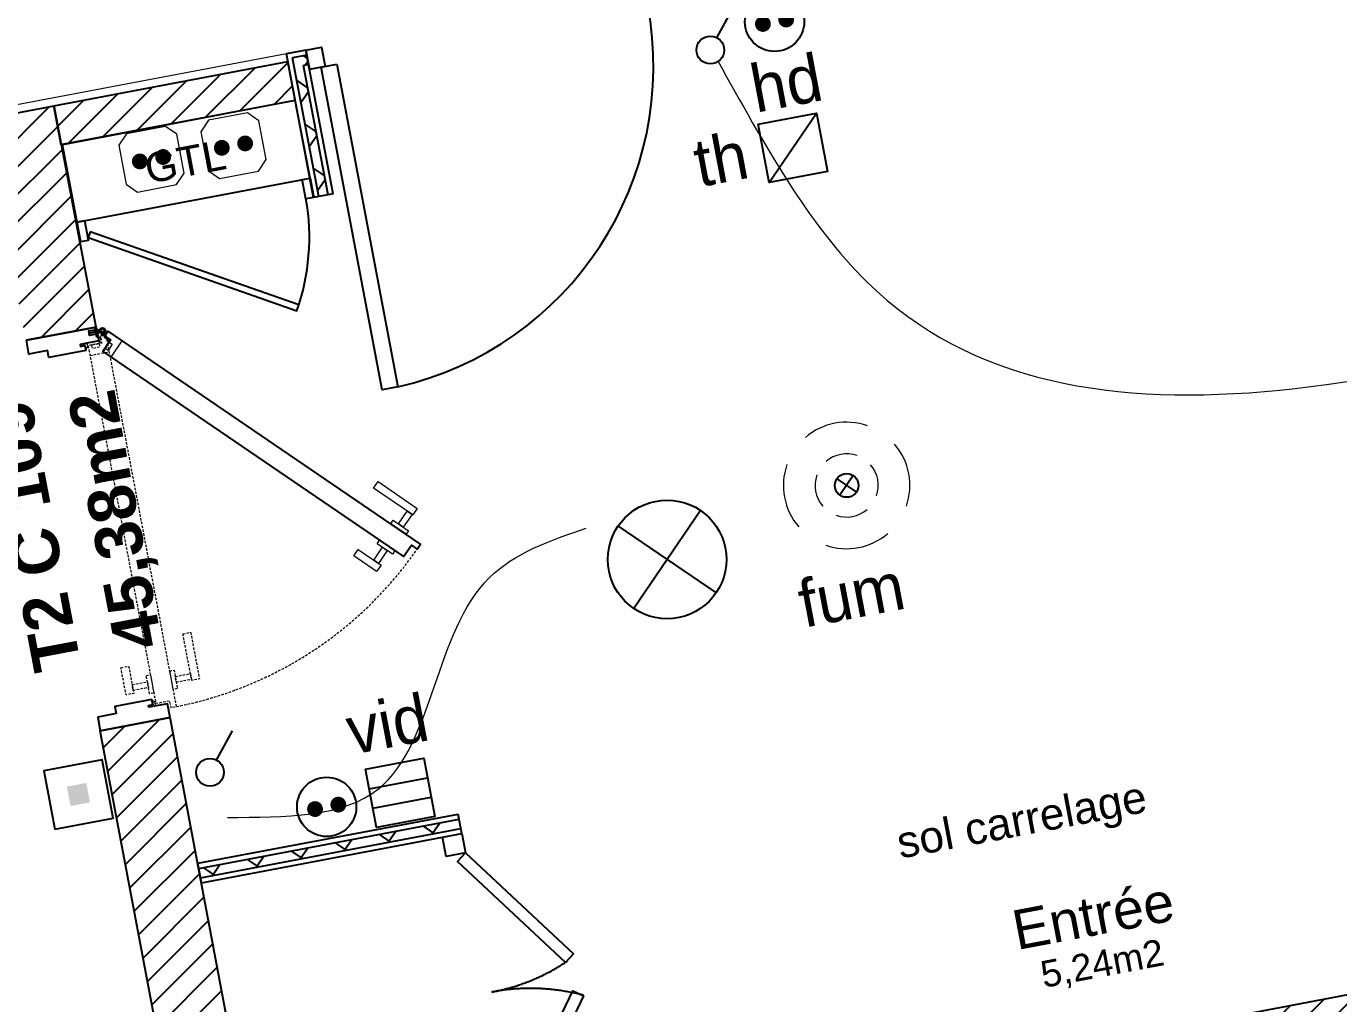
# Model space of a CAD drawing. Header units: centimetres. Extents: x 209280 to 319866, y -365283 to -277503.
# Drawn here: x 222384 to 225704, y -320321 to -317849 of the extents above; entities that cross this region are included whole.
import ezdxf

# ---------------------------------------------------------------- set-up
doc = ezdxf.new("R2010")
doc.units = ezdxf.units.CM
doc.linetypes.add('Style de ligne -16', pattern=[0.192476, 0.123031, -0.069444])
doc.linetypes.add('Style de ligne -2', pattern=[0.694425, 0.48607, -0.208355])
doc.layers.get('0').update_dxf_attribs({"color": 252})
doc.layers.add('3-BAT C-Niveau 1', color=252, linetype='Continuous')
for name, color, linetype, lineweight in [('prlm-ELEC-CFA', 1, 'Continuous', 25), ('prlm-ELEC-CFO', 1, 'Continuous', 25), ('prlm-ELEC-SSI', 6, 'Continuous', 25)]:
    doc.layers.add(name, color=color, linetype=linetype, lineweight=lineweight)
doc.styles.add('Geneva (bold)', font='arialbd.ttf')
doc.styles.add('Helvetica', font='arial.ttf')
doc.styles.add('prlm-elec-cfa', font='comic.ttf', dxfattribs={"height": 12})
doc.styles.add('prlm-elec-cfo', font='comic.ttf', dxfattribs={"height": 12})
doc.styles.add('prlm-elec-ssi', font='comic.ttf', dxfattribs={"height": 12})
doc.styles.get("Standard").update_dxf_attribs({"font": 'isocp.shx', "height": 100})
pattern_1 = [(45, (89146.82, 134700.79), (-31.2347524, 39.0434405), [])]

# ---------------------------------------------------------------- blocks, each defined once
blk = doc.blocks.new('xi.fum')
at = {"color": 0}
blk.add_wipeout([(-10.61, -10.61), (-15, 0), (-10.61, 10.61), (0, 15), (10.61, 10.61), (15, 0), (10.61, -10.61), (0, -15)], dxfattribs=at).dxf.layer = 'prlm-ELEC-SSI'
at = {"layer": 'prlm-ELEC-SSI', "color": 0}
for points in [[(-2.12, 2.12), (2.12, -2.12)], [(2.12, 2.12), (-2.12, -2.12)]]:
    blk.add_lwpolyline(points, dxfattribs=at)
blk.add_circle((0, 0), 3, dxfattribs=at)
at = {"layer": 'prlm-ELEC-SSI', "color": 0, "lineweight": 13}
for radius, start, end in [(16, 60, 120), (16, 150, 210), (8, 60, 120), (16, 330, 30), (8, 150, 210), (8, 330, 30), (8, 240, 300), (16, 240, 300)]:
    blk.add_arc((0, 0), radius, start, end, dxfattribs=at)
blk = doc.blocks.new('xi.PCHD')
at = {"color": 0, "lineweight": 5}
blk.add_wipeout([(-7.5, -7.5), (7.5, -7.5), (7.5, 7.5), (-7.5, 7.5)], dxfattribs=at).dxf.layer = 'prlm-ELEC-CFO'
at = {"layer": 'prlm-ELEC-CFO', "color": 0, "linetype": 'ByBlock', "lineweight": 5, "const_width": 2}
for points in [[(-4, 0, 1), (-2, 0, 1)], [(2, 0, 1), (4, 0, 1)]]:
    blk.add_lwpolyline(points, format="xyb", close=True, dxfattribs=at)
at = {"layer": 'prlm-ELEC-CFO', "color": 0, "linetype": 'ByBlock', "lineweight": -2}
blk.add_circle((0, 0), 7.5, dxfattribs=at)
blk = doc.blocks.new('xi.SA')
at = {"layer": 'prlm-ELEC-CFO', "color": 0}
blk.add_lwpolyline([(0.2, -1.28), (5.5, 5.28)], dxfattribs=at)
blk.add_circle((-2, -4), 3.5, dxfattribs=at)
blk = doc.blocks.new('xi.PCGTL')
at = {"layer": 'prlm-ELEC-CFO', "color": 0, "lineweight": 0}
blk.add_lwpolyline([(-7.5, -5), (-5, -7.5), (5, -7.5), (7.5, -5), (7.5, 5), (5, 7.5), (-5, 7.5), (-7.5, 5)], close=True, dxfattribs=at)
at = {"layer": 'prlm-ELEC-CFO', "color": 0, "linetype": 'ByBlock', "lineweight": 5, "const_width": 2}
for points in [[(-4, 0, 1), (-2, 0, 1)], [(2, 0, 1), (4, 0, 1)]]:
    blk.add_lwpolyline(points, format="xyb", close=True, dxfattribs=at)
blk = doc.blocks.new('xi.PC')
at = {"color": 0, "lineweight": 5}
blk.add_wipeout([(-7.5, -7.5), (7.5, -7.5), (7.5, 7.5), (-7.5, 7.5)], dxfattribs=at).dxf.layer = 'prlm-ELEC-CFO'
at = {"layer": 'prlm-ELEC-CFO', "color": 0, "linetype": 'ByBlock', "lineweight": 5, "const_width": 2}
for points in [[(-4, 0, 1), (-2, 0, 1)], [(2, 0, 1), (4, 0, 1)]]:
    blk.add_lwpolyline(points, format="xyb", close=True, dxfattribs=at)
at = {"layer": 'prlm-ELEC-CFO', "color": 0, "linetype": 'ByBlock', "lineweight": -2}
blk.add_circle((0, 0), 7.5, dxfattribs=at)
blk = doc.blocks.new('xi.VID')
at = {"layer": 'prlm-ELEC-CFA', "color": 0, "linetype": 'ByBlock', "lineweight": -2, "flags": 128}
blk.add_lwpolyline([(-7.5, 7.5), (7.5, 7.5), (7.5, -7.5), (-7.5, -7.5)], close=True, dxfattribs=at)
at = {"layer": 'prlm-ELEC-CFA', "color": 0}
for points in [[(-7.5, 2.5), (7.5, 2.5)], [(-7.5, -2.5), (7.5, -2.5)]]:
    blk.add_lwpolyline(points, dxfattribs=at)
blk = doc.blocks.new('xi.BSO')
at = {"layer": 'prlm-ELEC-CFO', "lineweight": 5}
blk.add_hatch(color=0, dxfattribs=at).paths.add_polyline_path([(-2.5, -2.5), (2.5, -2.5), (2.5, 2.5), (-2.5, 2.5)])
at = {"layer": 'prlm-ELEC-CFO', "color": 0, "flags": 128}
blk.add_lwpolyline([(-7.5, -7.5), (7.5, -7.5), (7.5, 7.5), (-7.5, 7.5)], close=True, dxfattribs=at)
blk = doc.blocks.new('xi.PTCE')
at = {"layer": 'prlm-ELEC-CFO', "color": 0}
for points in [[(-10.61, 10.61), (10.61, -10.61)], [(10.61, 10.61), (-10.61, -10.61)]]:
    blk.add_lwpolyline(points, dxfattribs=at)
at = {"layer": 'prlm-ELEC-CFO', "color": 0, "linetype": 'ByBlock'}
blk.add_circle((0, 0), 15, dxfattribs=at)
blk = doc.blocks.new('Groupe-180-1')
at = {"linetype": 'Continuous', "flags": 128}
for points in [[(13452.51, -45459.13), (13453.44, -45464.05), (13448.52, -45464.98), (13447.59, -45460.06)], [(13453.44, -45464.07), (13480.74, -45489.56), (13478.72, -45491.73), (13451.41, -45466.24)], [(13464.13, -45533.39), (13480.59, -45498.91), (13483.27, -45500.19), (13466.81, -45534.67)], [(13466.76, -45534.41), (13467.69, -45539.33), (13462.78, -45540.26), (13461.85, -45535.34)]]:
    blk.add_lwpolyline(points, close=True, dxfattribs=at)
at = {"linetype": 'Style de ligne -2', "ltscale": 50.8}
for centre, radius, start, end in [((13450.41, -45448.08), 52.07, 280.7236, 303.6758), ((13469.83, -45550.63), 52.32, 75.0844, 100.7236)]:
    blk.add_arc(centre, radius, start, end, dxfattribs=at)
blk = doc.blocks.new('Groupe-181-1')
at = {"linetype": 'Continuous', "flags": 128}
for points in [[(13355.16, -45304.56), (13414.11, -45293.4), (13410.39, -45273.75), (13351.44, -45284.91)], [(13415.04, -45298.31), (13413.05, -45298.69), (13412.12, -45293.77), (13414.11, -45293.4)], [(13356.09, -45309.47), (13358.08, -45309.1), (13357.15, -45304.18), (13355.16, -45304.56)], [(13358.47, -45306.98), (13357.96, -45308.46), (13410.81, -45326.94), (13411.3, -45325.46)]]:
    blk.add_lwpolyline(points, close=True, dxfattribs=at)
at = {"linetype": 'Continuous'}
blk.add_arc((13357.96, -45308.46), 55.99, 340.7236, 10.0558, dxfattribs=at)
at = {"insert": (13371.76, -45287.42), "char_height": 7.565, "attachment_point": 1, "rotation": 10.7236, "line_spacing_factor": 0.834288, "style": 'Helvetica'}
blk.add_mtext('GTL', dxfattribs=at)
at = {"flags": 1}
blk.add_attdef('GTL', (13351.44, -45326.94), '', height=0.018, dxfattribs=at)

msp = doc.modelspace()

# ---------------------------------------------------------------- hatches: boundary and pattern name
at = {"linetype": 'Continuous'}
h = msp.add_hatch(dxfattribs=at)
h.set_pattern_fill('02_ISOLANT', color=256, scale=10, angle=-169.276405, style=0, pattern_type=2)
h.set_pattern_definition([(235.723595, (88960.93, 134700.79), (66.106423, -45.054865), []), (325.723595, (88960.93, 134700.79), (-45.054865, -66.106423), [])])
h.paths.add_polyline_path([(223098.525, -317945.815), (223094.06, -317922.234), (223057.737, -317929.113), (223085.774, -317948.229)])
h = msp.add_hatch(dxfattribs=at)
h.set_pattern_fill('MURS MACONNERIE-2', color=256, scale=10, style=0, pattern_type=2)
h.set_pattern_definition([(45, (89146.82, 134700.79), (-31.2347524, 39.0434405), [])])
h.paths.add_polyline_path([(222453.977, -318050.576), (222472.584, -318148.83), (223064.833, -318036.671), (223046.225, -317938.417)])
h = msp.add_hatch(dxfattribs=at)
h.set_pattern_fill('02_ISOLANT', color=256, scale=10, angle=100.701401, style=0, pattern_type=2)
h.set_pattern_definition([(145.7014, (88960.93, 134700.79), (-45.080468, -66.088966), []), (235.7014, (88960.93, 134700.79), (-66.088966, 45.080468), [])])
h.paths.add_polyline_path([(223124.029, -318279.911), (223147.612, -318275.454), (223085.774, -317948.229), (223057.737, -317929.113)])
h = msp.add_hatch(dxfattribs=at)
h.set_pattern_fill('02_ISOLANT', color=256, scale=10, angle=10.723595, style=0, pattern_type=2)
h.set_pattern_definition([(55.723595, (88960.93, 134700.79), (-66.106423, 45.054865), []), (145.723595, (88960.93, 134700.79), (45.054865, 66.106423), [])])
h.paths.add_polyline_path([(222820.806, -319978.855), (222825.272, -320002.436), (223483.571, -319877.768), (223479.106, -319854.187)])
at = {"layer": '3-BAT C-Niveau 1', "linetype": 'Continuous'}
h = msp.add_hatch(dxfattribs=at)
h.set_pattern_fill('MURS MACONNERIE-2', color=256, scale=10, style=0, pattern_type=2)
h.set_pattern_definition(pattern_1)
h.paths.add_polyline_path([(221055.257, -318315.464), (221088.749, -318492.32), (222311.523, -318260.753), (222454.887, -318050.404)])
h = msp.add_hatch(dxfattribs=at)
h.set_pattern_fill('MURS MACONNERIE-2', color=256, scale=10, style=0, pattern_type=2)
h.set_pattern_definition(pattern_1)
h.paths.add_polyline_path([(222384.006, -318643.495), (222560.863, -318610.002), (222454.887, -318050.404), (222311.523, -318260.753)])
h = msp.add_hatch(dxfattribs=at)
h.set_pattern_fill('MURS MACONNERIE-2', color=256, scale=10, style=0, pattern_type=2)
h.set_pattern_definition(pattern_1)
h.paths.add_polyline_path([(222979.073, -320818.331), (223012.565, -320995.188), (229831.987, -319703.736), (229798.494, -319526.88)])
h = msp.add_hatch(dxfattribs=at)
h.set_pattern_fill('MURS MACONNERIE-2', color=256, scale=10, style=0, pattern_type=2)
h.set_pattern_definition(pattern_1)
h.paths.add_polyline_path([(223252.695, -323230.544), (223429.551, -323197.052), (222747.915, -319597.72), (222571.059, -319631.213)])

# ---------------------------------------------------------------- linework, layer by layer
at = {"linetype": 'Continuous', "lineweight": 18}
for p, q in [((223091.641, -317909.461), (221054.71, -318295.212)), ((222599.022, -318685.95), (222627.182, -318644.634))]:
    msp.add_line(p, q, dxfattribs=at)
at = {"linetype": 'Continuous', "lineweight": 25}
for p, q in [((223091.641, -317909.461), (223042.55, -317918.758)), ((223111.256, -318282.325), (223042.55, -317918.758)), ((223091.641, -317909.461), (223100.944, -317958.588)), ((222453.977, -318050.576), (223046.225, -317938.417)), ((222453.977, -318050.576), (223046.225, -317938.417)), ((223064.833, -318036.671), (223046.225, -317938.417)), ((223100.944, -317958.588), (223100.961, -317958.584)), ((223160.386, -318273.04), (223100.961, -317958.584)), ((222472.584, -318148.83), (222453.977, -318050.576)), ((222472.584, -318148.83), (223064.833, -318036.671)), ((222472.584, -318148.83), (223064.833, -318036.671)), ((223160.386, -318273.04), (223111.256, -318282.325)), ((222818.387, -319966.082), (223476.687, -319841.414)), ((223485.99, -319890.541), (223476.687, -319841.414)), ((222827.691, -320015.209), (223485.99, -319890.541)), ((222827.691, -320015.209), (222818.387, -319966.082))]:
    msp.add_line(p, q, dxfattribs=at)
at = {"linetype": 'Continuous'}
for p, q in [((223111.256, -318282.325), (223042.55, -317918.758)), ((223094.06, -317922.234), (223057.737, -317929.113)), ((223094.06, -317922.234), (223057.737, -317929.113)), ((223124.029, -318279.911), (223057.737, -317929.113)), ((223124.029, -318279.911), (223057.737, -317929.113)), ((223098.525, -317945.815), (223085.774, -317948.229)), ((223098.525, -317945.815), (223085.774, -317948.229)), ((223147.612, -318275.454), (223085.774, -317948.229)), ((223147.612, -318275.454), (223085.774, -317948.229)), ((223100.944, -317958.588), (223100.961, -317958.584)), ((222559.971, -318622.393), (222568.617, -318620.756)), ((222818.387, -319966.082), (223476.687, -319841.414)), ((222820.806, -319978.855), (223479.106, -319854.187)), ((222820.806, -319978.855), (223479.106, -319854.187)), ((222825.272, -320002.436), (223483.571, -319877.768)), ((222825.272, -320002.436), (223483.571, -319877.768))]:
    msp.add_line(p, q, dxfattribs=at)
at = {"linetype": 'Style de ligne -16', "lineweight": 18, "ltscale": 50.8}
msp.add_line((222545.377, -318681.836), (222594.504, -318672.533), dxfattribs=at)
at = {"linetype": 'Continuous', "flags": 128}
for points in [[(223140.246, -317951.145), (223100.944, -317958.588), (223091.639, -317909.45), (223130.94, -317902.007)], [(223169.717, -317945.564), (223324.156, -318761.069), (223284.855, -318768.511), (223130.415, -317953.006)], [(222384.497, -318643.402), (222561.354, -318609.909), (222567.985, -318644.924), (222520.743, -318653.87), (222521.666, -318658.745), (222532.554, -318656.683), (222534.98, -318669.494), (222441.639, -318687.171), (222438.29, -318669.485), (222391.128, -318678.416)], [(222558.908, -318616.782), (222559.971, -318622.393), (222543.366, -318625.538), (222542.304, -318619.927)], [(222562.265, -318614.722), (222566.024, -318634.569), (222562.407, -318635.254), (222558.648, -318615.407)], [(222591.484, -318620.304), (222583.037, -318632.699), (222597.745, -318642.724), (222578.034, -318671.645), (223338.817, -319190.158), (223358.529, -319161.236), (223373.238, -319171.261), (223381.685, -319158.866)], [(222559.971, -318622.393), (222561.034, -318628.004), (222544.429, -318631.149), (222543.366, -318625.538)], [(222748.406, -319597.627), (222741.775, -319562.613), (222694.533, -319571.559), (222693.61, -319566.685), (222704.498, -319564.623), (222702.072, -319551.812), (222608.731, -319569.488), (222612.081, -319587.174), (222564.919, -319596.105), (222571.55, -319631.12)]]:
    msp.add_lwpolyline(points, close=True, dxfattribs=at)
for points in [[(222562.898, -318618.062), (222570.772, -318616.571, 0.14316547), (222570.396, -318620.419, 0.14316547), (222572.153, -318623.863), (222564.279, -318625.354)], [(222585.396, -318629.237), (222579.872, -318625.472, 0.14316547), (222582.858, -318623.017, 0.14316547), (222584.052, -318619.34), (222589.576, -318623.105)], [(222575.843, -318632.099), (222574.6, -318625.531, 0.14316547), (222578.447, -318625.906, 0.14316547), (222581.891, -318624.15), (222583.135, -318630.718)]]:
    msp.add_lwpolyline(points, format="xyb", close=True, dxfattribs=at)
at = {"linetype": 'Continuous', "lineweight": 18, "flags": 128}
for points in [[(222521.867, -318654.432), (222536.605, -318651.641), (222538.241, -318652.756), (222539.506, -318659.437), (222536.146, -318664.368), (222534.986, -318664.588), (222533.27, -318655.53), (222522.463, -318657.576)], [(222593.89, -318648.379), (222601.658, -318653.673), (222591.183, -318669.043), (222583.415, -318663.749)], [(223373.358, -319068.453), (223362.083, -319084.997), (223262.923, -319017.415), (223274.199, -319000.871)], [(223360.017, -319083.589), (223337.98, -319115.922), (223325.586, -319107.474), (223347.622, -319075.141)], [(223351.202, -319124.933), (223345.079, -319133.917), (223306.241, -319107.447), (223312.364, -319098.463)], [(223271.959, -319157.747), (223278.082, -319148.763), (223316.92, -319175.233), (223310.797, -319184.217)], [(223212.618, -319188.884), (223223.893, -319172.34), (223281.737, -319211.763), (223270.461, -319228.307)], [(223263.144, -319199.091), (223285.181, -319166.758), (223297.575, -319175.206), (223275.539, -319207.539)], [(222695.374, -319570.625), (222710.112, -319567.834), (222711.227, -319566.198), (222709.962, -319559.517), (222705.031, -319556.156), (222703.871, -319556.376), (222705.587, -319565.434), (222694.779, -319567.481)]]:
    msp.add_lwpolyline(points, close=True, dxfattribs=at)
at = {"linetype": 'Style de ligne -16', "lineweight": 18, "ltscale": 50.8, "flags": 128}
for points in [[(222586.465, -318630.087), (222571.727, -318632.878), (222575.039, -318650.367), (222540.651, -318656.88), (222711.962, -319561.479), (222746.351, -319554.966), (222749.663, -319572.456), (222764.401, -319569.664)], [(222568.314, -318651.641), (222570.063, -318660.877), (222551.788, -318664.338), (222550.039, -318655.102)], [(222780.444, -319385.666), (222800.116, -319381.941), (222822.445, -319499.845), (222802.773, -319503.57)], [(222623.626, -319471.342), (222643.298, -319467.616), (222656.323, -319536.394), (222636.651, -319540.119)], [(222747.413, -319479.959), (222758.095, -319477.936), (222766.84, -319524.115), (222756.158, -319526.138)], [(222652.136, -319514.287), (222690.581, -319507.006), (222693.372, -319521.744), (222654.927, -319529.025)], [(222687.604, -319491.285), (222698.286, -319489.262), (222707.031, -319535.442), (222696.349, -319537.465)], [(222761.072, -319493.657), (222799.517, -319486.376), (222802.308, -319501.114), (222763.863, -319508.395)]]:
    msp.add_lwpolyline(points, close=True, dxfattribs=at)
msp.add_lwpolyline([(222569.016, -318648.658), (222569.705, -318642.625), (222568.105, -318634.175), (222570.856, -318633.654), (222572.352, -318641.549), (222570.27, -318648.828), (222569.013, -318648.684)], dxfattribs=at)
at = {"linetype": 'Continuous', "lineweight": 18, "flags": 128}
msp.add_lwpolyline([(222592.278, -318645.774), (222588.499, -318641.02), (222581.392, -318636.177), (222582.969, -318633.863), (222589.609, -318638.389), (222593.284, -318645.008), (222592.294, -318645.795)], dxfattribs=at)
at = {"linetype": 'Continuous'}
for radius in [6.889, 4.289]:
    msp.add_circle((222577.165, -318619.137), radius, dxfattribs=at)
msp.add_arc((223140.246, -317951.145), 830.542, 282.793286, 10.723595, dxfattribs=at)
at = {"linetype": 'Style de ligne -16', "lineweight": 18, "ltscale": 50.8}
msp.add_arc((222577.165, -318619.137), 968.799, 281.143503, 325.256375, dxfattribs=at)
at = {"layer": '3-BAT C-Niveau 1', "linetype": 'Continuous', "lineweight": 25}
for p, q in [((221055.257, -318315.464), (222454.887, -318050.404)), ((221055.257, -318315.464), (222454.887, -318050.404)), ((222560.863, -318610.002), (222454.887, -318050.404)), ((222560.863, -318610.002), (222454.887, -318050.404)), ((222560.863, -318610.002), (222384.006, -318643.495)), ((222979.073, -320818.331), (229798.494, -319526.88)), ((222979.073, -320818.331), (229798.494, -319526.88)), ((222747.915, -319597.72), (222571.059, -319631.213)), ((223429.551, -323197.052), (222747.915, -319597.72)), ((222979.073, -320818.331), (222747.915, -319597.72)), ((223252.695, -323230.544), (222571.059, -319631.213)), ((223252.695, -323230.544), (222571.059, -319631.213))]:
    msp.add_line(p, q, dxfattribs=at)

# ---------------------------------------------------------------- block references
at = {"xscale": 10, "yscale": 10, "zscale": 10}
for name in ['Groupe-181-1', 'Groupe-180-1']:
    msp.add_blockref(name, (88960.928, 134700.79), dxfattribs=at)
at = {"layer": 'prlm-ELEC-CFO', "xscale": 10, "yscale": 10, "zscale": 10, "rotation": 10.72360141139323}
for name, p in [('xi.PCGTL', (222908.458, -318151.229)), ('xi.PCGTL', (222701.025, -318185.54)), ('xi.PTCE', (224005.333, -319197.668)), ('xi.SA', (222861.346, -319692.796)), ('xi.BSO', (222516.231, -319791.979))]:
    msp.add_blockref(name, p, dxfattribs=at)

# ---------------------------------------------------------------- texts
at = {"attachment_point": 2, "rotation": 10.723595, "line_spacing_factor": 0.834288, "style": 'Helvetica'}
for s, insert, char_height in [('sol carrelage', (224894.485, -319816.112), 80), ('Entrée\\P{\\H0.6752x;5,24m2}\\P', (225073.716, -320049.104), 100)]:
    msp.add_mtext(s, dxfattribs=dict(at, insert=insert, char_height=char_height))
at = {"layer": '3-BAT C-Niveau 1', "insert": (222517.784, -319115.86), "char_height": 120, "attachment_point": 5, "rotation": 100.723595, "line_spacing_factor": 1.060906, "style": 'Geneva (bold)'}
msp.add_mtext('T2 C 109\\P45,38m2', dxfattribs=at)
at = {"layer": 'prlm-ELEC-CFO', "lineweight": 20, "insert": (224306.601, -317993.511), "char_height": 120, "attachment_point": 5, "rotation": 10.723601, "line_spacing_factor": 0.8, "style": 'prlm-elec-cfo', "bg_fill": 3, "box_fill_scale": 1.1, "bg_fill_color": 256, "bg_fill_transparency": 0}
msp.add_mtext('hd', dxfattribs=at)
at = {"layer": 'prlm-ELEC-SSI', "lineweight": 20, "insert": (224460.444, -319227.801), "char_height": 120, "attachment_point": 2, "rotation": 10.723601, "line_spacing_factor": 0.8, "style": 'prlm-elec-ssi', "bg_fill": 3, "box_fill_scale": 0.95, "bg_fill_color": 256, "bg_fill_transparency": 0}
msp.add_mtext('fum', dxfattribs=at)

# ---------------------------------------------------------------- next in the draw order: linework, layer by layer
at = {"layer": 'prlm-ELEC-CFO', "color": 1}
msp.add_lwpolyline([(224263.333, -318244.298), (224382.803, -318069.007)], dxfattribs=at)

# ---------------------------------------------------------------- next in the draw order: block references
at = {"layer": 'prlm-ELEC-CFO', "xscale": 10, "yscale": 10, "zscale": 10, "rotation": 10.72360141139323}
for name, p in [('xi.PCHD', (224277.142, -317837.954)), ('xi.PC', (223144.18, -319823.298))]:
    msp.add_blockref(name, p, dxfattribs=at)
at = {"layer": 'prlm-ELEC-SSI', "xscale": 10, "yscale": 10, "zscale": 10, "rotation": 10.72360141139323}
msp.add_blockref('xi.fum', (224459.46, -319010.514), dxfattribs=at)

# ---------------------------------------------------------------- next in the draw order: texts
at = {"layer": 'prlm-ELEC-CFA', "lineweight": 20, "insert": (223297.448, -319614.495), "char_height": 120, "attachment_point": 5, "rotation": 10.723601, "line_spacing_factor": 0.8, "style": 'prlm-elec-cfa', "bg_fill": 3, "box_fill_scale": 1.1, "bg_fill_color": 256, "bg_fill_transparency": 0}
msp.add_mtext('vid', dxfattribs=at)

# ---------------------------------------------------------------- next in the draw order: linework, layer by layer
at = {"layer": 'prlm-ELEC-CFO', "lineweight": 13}
for points in [[(224134.375, -317938.419), (224510.779, -318495.954), (226908.638, -318446.061)], [(222893.238, -319849.921), (223275.415, -319777.545), (223555.596, -319243.856), (223800.57, -319118.294)]]:
    msp.add_spline(points, degree=3, dxfattribs=at)

# ---------------------------------------------------------------- next in the draw order: block references
at = {"layer": 'prlm-ELEC-CFA', "xscale": 10, "yscale": 10, "zscale": 10, "rotation": 10.72360141139323}
msp.add_blockref('xi.VID', (223330.316, -319788.048), dxfattribs=at)
at = {"layer": 'prlm-ELEC-CFO', "xscale": 10, "yscale": 10, "zscale": 10, "rotation": 10.72360141139323}
msp.add_blockref('xi.SA', (224126.999, -317866.388), dxfattribs=at)

# ---------------------------------------------------------------- next in the draw order: texts
at = {"layer": 'prlm-ELEC-CFO', "lineweight": 20, "insert": (224141.428, -318185.79), "char_height": 120, "attachment_point": 5, "rotation": 10.723601, "line_spacing_factor": 0.8, "style": 'prlm-elec-cfa', "bg_fill": 3, "box_fill_scale": 1.1, "bg_fill_color": 256, "bg_fill_transparency": 0}
msp.add_mtext('th', dxfattribs=at)

# ---------------------------------------------------------------- next in the draw order: linework, layer by layer
at = {"layer": 'prlm-ELEC-CFO', "linetype": 'ByBlock', "lineweight": -2, "flags": 128}
msp.add_lwpolyline([(224235.422, -318096.918), (224382.803, -318069.007), (224410.713, -318216.388), (224263.333, -318244.298)], close=True, dxfattribs=at)

doc.saveas('drawing.dxf')
